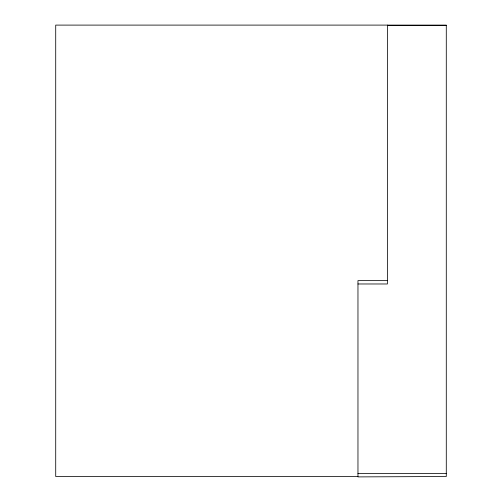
<?xml version="1.0" encoding="UTF-8"?>
<svg xmlns="http://www.w3.org/2000/svg" width="502" height="502" viewBox="0 0 502 502"><rect width="100%" height="100%" fill="white"/><g stroke="black" fill="none" stroke-linecap="round" stroke-linejoin="round"><path stroke-width="0.75" d="M387.406 25.495L446.284 25.495M387.406 280.637L357.964 280.637L357.964 476.9L446.284 476.505L446.284 25.1L55.716 25.1L55.716 476.505L357.964 476.505M357.964 283.975L387.406 283.975L387.406 25.1M357.964 473.562L446.284 473.562"/></g></svg>
